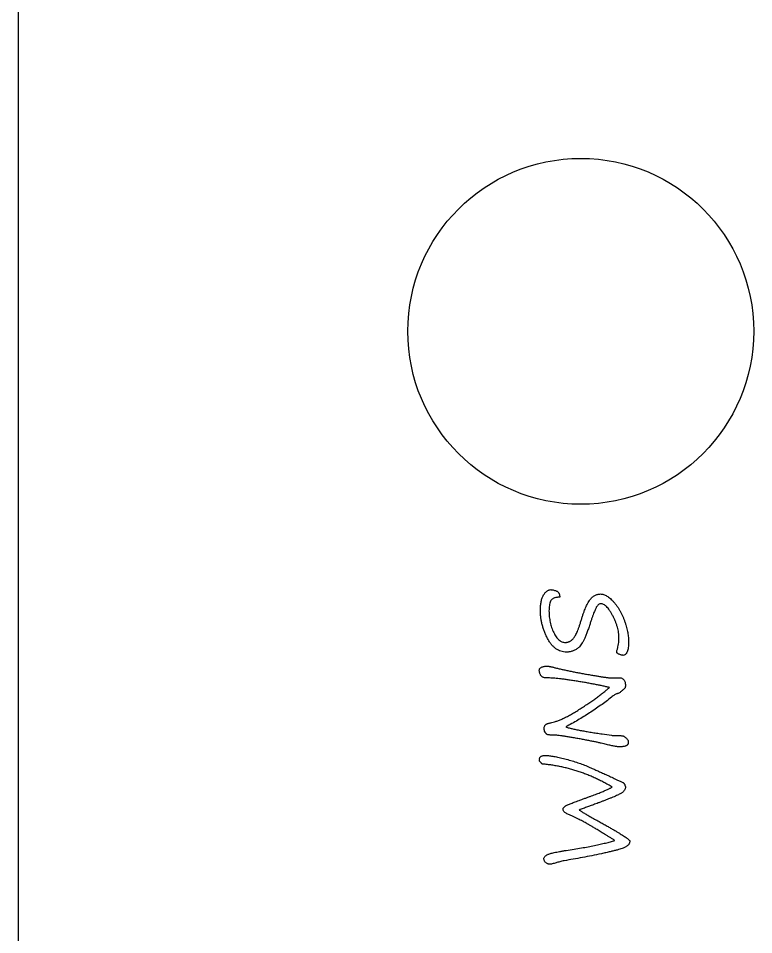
# Model space of a CAD drawing. Extents: x 261 to 321, y 70 to 327.
# Drawn here: x 261.25 to 287.19, y 127.65 to 159.97 of the extents above; entities that cross this region are included whole.
import ezdxf

# ---------------------------------------------------------------- set-up
doc = ezdxf.new("R2010")
doc.units = 0
doc.header["$LTSCALE"] = 2
doc.layers.get('0').update_dxf_attribs({"linetype": 'CONTINUOUS'})

msp = doc.modelspace()

# ---------------------------------------------------------------- linework, layer by layer
at = {"color": 7, "linetype": 'CONTINUOUS'}
for p, q in [((261.25, 320.199), (261.25, 76.199)), ((280.121, 134.689), (280.011, 134.687)), ((281.843, 134.728), (282.177, 134.678))]:
    msp.add_line(p, q, dxfattribs=at)
msp.add_circle((281.09, 148.929), 6.1, dxfattribs=at)
for points, knots in [([(279.666, 139.095), (279.666, 139.123), (279.667, 139.178), (279.672, 139.257), (279.681, 139.332), (279.694, 139.401), (279.71, 139.465), (279.728, 139.525), (279.752, 139.579), (279.778, 139.628), (279.807, 139.672), (279.837, 139.71), (279.867, 139.742), (279.898, 139.769), (279.93, 139.79), (279.963, 139.804), (279.997, 139.814), (280.02, 139.815), (280.031, 139.816)], [0, 0, 0, 0, 0.095853, 0.186489, 0.271453, 0.35101, 0.426139, 0.496997, 0.563813, 0.62753, 0.687426, 0.742236, 0.792363, 0.838334, 0.881762, 0.92226, 0.961385, 1, 1, 1, 1]), ([(280.031, 139.816), (280.043, 139.815), (280.071, 139.813), (280.115, 139.805), (280.167, 139.79), (280.214, 139.776), (280.253, 139.76), (280.279, 139.742), (280.301, 139.721), (280.32, 139.694), (280.333, 139.664), (280.343, 139.629), (280.349, 139.591), (280.349, 139.564), (280.35, 139.55)], [0, 0, 0, 0, 0.078106, 0.173689, 0.287015, 0.418858, 0.487452, 0.55258, 0.617404, 0.683242, 0.753494, 0.828184, 0.910765, 1, 1, 1, 1]), ([(281.115, 138.76), (281.126, 138.799), (281.149, 138.876), (281.186, 138.985), (281.223, 139.085), (281.26, 139.177), (281.297, 139.259), (281.335, 139.333), (281.373, 139.399), (281.412, 139.456), (281.452, 139.505), (281.493, 139.547), (281.537, 139.584), (281.583, 139.613), (281.63, 139.636), (281.68, 139.651), (281.732, 139.662), (281.767, 139.663), (281.785, 139.664)], [0, 0, 0, 0, 0.102617, 0.198344, 0.287095, 0.369127, 0.444367, 0.513603, 0.575921, 0.632672, 0.684878, 0.734034, 0.780622, 0.825619, 0.868839, 0.91234, 0.95556, 1, 1, 1, 1]), ([(281.785, 139.664), (281.803, 139.663), (281.841, 139.66), (281.899, 139.647), (281.957, 139.623), (282.016, 139.591), (282.075, 139.55), (282.137, 139.5), (282.198, 139.441), (282.261, 139.374), (282.322, 139.3), (282.38, 139.222), (282.434, 139.141), (282.485, 139.056), (282.531, 138.966), (282.574, 138.873), (282.613, 138.777), (282.647, 138.677), (282.679, 138.579), (282.705, 138.482), (282.729, 138.39), (282.747, 138.301), (282.762, 138.216), (282.772, 138.135), (282.779, 138.058), (282.78, 138.008), (282.78, 137.983)], [0, 0, 0, 0, 0.026576, 0.054618, 0.084384, 0.116356, 0.151182, 0.188623, 0.229907, 0.274228, 0.320525, 0.367105, 0.414327, 0.461691, 0.509827, 0.559004, 0.608809, 0.659774, 0.710202, 0.758073, 0.803855, 0.847187, 0.888519, 0.927824, 0.964969, 1, 1, 1, 1]), ([(280.35, 139.55), (280.329, 139.549), (280.289, 139.548), (280.233, 139.542), (280.183, 139.531), (280.139, 139.517), (280.101, 139.497), (280.07, 139.473), (280.045, 139.445), (280.021, 139.4), (280.001, 139.337), (279.983, 139.254), (279.972, 139.164), (279.97, 139.101), (279.97, 139.068)], [0, 0, 0, 0, 0.08645, 0.165132, 0.235811, 0.299296, 0.357081, 0.411056, 0.46237, 0.513915, 0.621117, 0.737307, 0.863336, 1, 1, 1, 1]), ([(281.799, 139.322), (281.785, 139.32), (281.755, 139.317), (281.714, 139.289), (281.674, 139.248), (281.643, 139.202), (281.617, 139.153), (281.594, 139.102), (281.568, 139.04), (281.539, 138.966), (281.508, 138.879), (281.473, 138.78), (281.436, 138.669), (281.41, 138.591), (281.397, 138.549)], [0, 0, 0, 0, 0.0461737, 0.098391, 0.1602383, 0.2353936, 0.2830514, 0.3445516, 0.4194186, 0.5077106, 0.6098528, 0.7263268, 0.856092, 1, 1, 1, 1]), ([(282.438, 138.11), (282.438, 138.142), (282.436, 138.205), (282.426, 138.301), (282.408, 138.398), (282.383, 138.496), (282.351, 138.596), (282.314, 138.698), (282.268, 138.8), (282.216, 138.902), (282.163, 138.998), (282.108, 139.083), (282.055, 139.156), (282.003, 139.216), (281.952, 139.263), (281.9, 139.296), (281.849, 139.318), (281.815, 139.321), (281.799, 139.322)], [0, 0, 0, 0, 0.06488, 0.131311, 0.199723, 0.269487, 0.341773, 0.416694, 0.494396, 0.574773, 0.65285, 0.722623, 0.784832, 0.839184, 0.88713, 0.929018, 0.966051, 1, 1, 1, 1]), ([(280.588, 137.613), (280.554, 137.615), (280.488, 137.617), (280.39, 137.641), (280.298, 137.678), (280.211, 137.732), (280.13, 137.8), (280.054, 137.884), (279.982, 137.982), (279.918, 138.093), (279.86, 138.212), (279.808, 138.334), (279.764, 138.457), (279.729, 138.582), (279.7, 138.709), (279.681, 138.836), (279.669, 138.965), (279.667, 139.052), (279.666, 139.095)], [0, 0, 0, 0, 0.052909, 0.104546, 0.156181, 0.208551, 0.26386, 0.322498, 0.38556, 0.453579, 0.523804, 0.593198, 0.661416, 0.729491, 0.796877, 0.864378, 0.932004, 1, 1, 1, 1]), ([(279.97, 139.068), (279.97, 139.033), (279.971, 138.964), (279.98, 138.862), (279.993, 138.762), (280.011, 138.664), (280.035, 138.569), (280.063, 138.477), (280.098, 138.387), (280.136, 138.3), (280.179, 138.221), (280.224, 138.15), (280.271, 138.09), (280.32, 138.041), (280.373, 138.003), (280.427, 137.975), (280.484, 137.958), (280.523, 137.956), (280.542, 137.955)], [0, 0, 0, 0, 0.077179, 0.15327, 0.227551, 0.300722, 0.373025, 0.444161, 0.515485, 0.586128, 0.653797, 0.71533, 0.771473, 0.822623, 0.869714, 0.914416, 0.957292, 1, 1, 1, 1]), ([(280.542, 137.955), (280.556, 137.955), (280.583, 137.956), (280.624, 137.963), (280.663, 137.976), (280.702, 137.991), (280.738, 138.013), (280.773, 138.039), (280.806, 138.07), (280.84, 138.106), (280.872, 138.15), (280.904, 138.205), (280.937, 138.27), (280.972, 138.347), (281.007, 138.434), (281.042, 138.533), (281.079, 138.643), (281.102, 138.72), (281.115, 138.76)], [0, 0, 0, 0, 0.039338, 0.07808, 0.116773, 0.155745, 0.195486, 0.235995, 0.279284, 0.324158, 0.375104, 0.434761, 0.504015, 0.583371, 0.672242, 0.771276, 0.880746, 1, 1, 1, 1]), ([(281.397, 138.549), (281.38, 138.498), (281.348, 138.401), (281.298, 138.264), (281.247, 138.142), (281.198, 138.035), (281.148, 137.943), (281.099, 137.867), (281.05, 137.806), (281, 137.76), (280.95, 137.725), (280.9, 137.696), (280.85, 137.67), (280.799, 137.649), (280.747, 137.633), (280.695, 137.622), (280.642, 137.614), (280.606, 137.613), (280.588, 137.613)], [0, 0, 0, 0, 0.12026, 0.230057, 0.328536, 0.41628, 0.494123, 0.561447, 0.619459, 0.668771, 0.713342, 0.756721, 0.798596, 0.839798, 0.880221, 0.920171, 0.960023, 1, 1, 1, 1]), ([(282.374, 137.691), (282.384, 137.726), (282.404, 137.795), (282.423, 137.901), (282.436, 138.006), (282.437, 138.076), (282.438, 138.11)], [0, 0, 0, 0, 0.256816, 0.50789, 0.756025, 1, 1, 1, 1]), ([(282.78, 137.983), (282.779, 137.946), (282.778, 137.876), (282.769, 137.778), (282.752, 137.694), (282.728, 137.625), (282.7, 137.57), (282.667, 137.53), (282.629, 137.504), (282.601, 137.501), (282.588, 137.499)], [0, 0, 0, 0, 0.198513, 0.373573, 0.524463, 0.654309, 0.763387, 0.852446, 0.927971, 1, 1, 1, 1]), ([(282.362, 137.61), (282.363, 137.623), (282.364, 137.651), (282.37, 137.677), (282.374, 137.691)], [0, 0, 0, 0, 0.4883, 1, 1, 1, 1]), ([(282.588, 137.499), (282.577, 137.5), (282.556, 137.501), (282.522, 137.508), (282.485, 137.519), (282.447, 137.535), (282.411, 137.551), (282.385, 137.57), (282.366, 137.589), (282.364, 137.603), (282.362, 137.61)], [0, 0, 0, 0, 0.117031, 0.247296, 0.392808, 0.556985, 0.712532, 0.834617, 0.925407, 1, 1, 1, 1]), ([(279.628, 136.982), (279.629, 136.992), (279.631, 137.011), (279.649, 137.037), (279.674, 137.06), (279.709, 137.081), (279.751, 137.098), (279.797, 137.11), (279.846, 137.118), (279.881, 137.119), (279.899, 137.119)], [0, 0, 0, 0, 0.084354, 0.173596, 0.277144, 0.402013, 0.541266, 0.68546, 0.83724, 1, 1, 1, 1]), ([(279.899, 137.119), (279.907, 137.119), (279.924, 137.118), (279.952, 137.116), (279.983, 137.11), (280.019, 137.104), (280.059, 137.094), (280.104, 137.085), (280.152, 137.071), (280.185, 137.062), (280.203, 137.058)], [0, 0, 0, 0, 0.07634, 0.164352, 0.268702, 0.386851, 0.517722, 0.664307, 0.824296, 1, 1, 1, 1]), ([(280.203, 137.058), (280.245, 137.047), (280.332, 137.027), (280.465, 136.997), (280.604, 136.967), (280.748, 136.937), (280.899, 136.907), (281.055, 136.877), (281.217, 136.848), (281.354, 136.824), (281.464, 136.805), (281.543, 136.792), (281.617, 136.78), (281.686, 136.767), (281.751, 136.758), (281.812, 136.747), (281.868, 136.739), (281.919, 136.732), (281.967, 136.724), (282.009, 136.719), (282.047, 136.713), (282.081, 136.709), (282.11, 136.706), (282.134, 136.703), (282.154, 136.702), (282.166, 136.702), (282.171, 136.702)], [0, 0, 0, 0, 0.065225, 0.133627, 0.204281, 0.278127, 0.354647, 0.434312, 0.516254, 0.60146, 0.643573, 0.683249, 0.72083, 0.756022, 0.789023, 0.819681, 0.847859, 0.873939, 0.897924, 0.919182, 0.938344, 0.955371, 0.969974, 0.982188, 0.992286, 1, 1, 1, 1]), ([(279.955, 136.702), (279.933, 136.702), (279.892, 136.702), (279.836, 136.707), (279.792, 136.713), (279.757, 136.723), (279.73, 136.739), (279.706, 136.76), (279.685, 136.789), (279.665, 136.822), (279.649, 136.859), (279.637, 136.898), (279.629, 136.94), (279.629, 136.968), (279.628, 136.982)], [0, 0, 0, 0, 0.134651, 0.244887, 0.333421, 0.400279, 0.458001, 0.520771, 0.589754, 0.668135, 0.749554, 0.832129, 0.914839, 1, 1, 1, 1]), ([(282.101, 136.365), (282.06, 136.375), (281.976, 136.394), (281.847, 136.424), (281.71, 136.451), (281.567, 136.48), (281.417, 136.507), (281.26, 136.537), (281.096, 136.563), (280.929, 136.591), (280.765, 136.616), (280.61, 136.639), (280.469, 136.658), (280.341, 136.673), (280.226, 136.686), (280.124, 136.694), (280.035, 136.7), (279.98, 136.701), (279.955, 136.702)], [0, 0, 0, 0, 0.05797, 0.118926, 0.182969, 0.250008, 0.320478, 0.39368, 0.470014, 0.549623, 0.627486, 0.69917, 0.764683, 0.824035, 0.87727, 0.924348, 0.965071, 1, 1, 1, 1]), ([(282.171, 136.702), (282.188, 136.702), (282.221, 136.701), (282.267, 136.703), (282.308, 136.702), (282.344, 136.704), (282.376, 136.704), (282.402, 136.705), (282.424, 136.706), (282.436, 136.707), (282.442, 136.708)], [0, 0, 0, 0, 0.188506, 0.35949, 0.510733, 0.646703, 0.760705, 0.859439, 0.93847, 1, 1, 1, 1]), ([(282.666, 136.444), (282.666, 136.432), (282.666, 136.412), (282.662, 136.385), (282.657, 136.363), (282.647, 136.345), (282.631, 136.327), (282.609, 136.305), (282.577, 136.276), (282.539, 136.242), (282.498, 136.207), (282.455, 136.178), (282.413, 136.156), (282.383, 136.147), (282.369, 136.143)], [0, 0, 0, 0, 0.0740759, 0.1354003, 0.1847921, 0.2238285, 0.2707155, 0.3417568, 0.437175, 0.5569548, 0.6818695, 0.7973636, 0.9025971, 1, 1, 1, 1]), ([(282.442, 136.708), (282.458, 136.708), (282.49, 136.709), (282.535, 136.697), (282.575, 136.674), (282.607, 136.641), (282.634, 136.6), (282.653, 136.553), (282.664, 136.5), (282.666, 136.463), (282.666, 136.444)], [0, 0, 0, 0, 0.124812, 0.239666, 0.3508, 0.467731, 0.590314, 0.717058, 0.852399, 1, 1, 1, 1]), ([(280.067, 135.129), (280.101, 135.137), (280.172, 135.154), (280.281, 135.192), (280.399, 135.239), (280.524, 135.298), (280.659, 135.366), (280.801, 135.445), (280.95, 135.536), (281.106, 135.634), (281.26, 135.736), (281.409, 135.836), (281.547, 135.933), (281.676, 136.027), (281.797, 136.115), (281.907, 136.201), (282.008, 136.284), (282.071, 136.339), (282.101, 136.365)], [0, 0, 0, 0, 0.043647, 0.091711, 0.144482, 0.202296, 0.265067, 0.332773, 0.405835, 0.484055, 0.562873, 0.637572, 0.707962, 0.774609, 0.836891, 0.895271, 0.94963, 1, 1, 1, 1]), ([(282.369, 136.143), (282.356, 136.139), (282.325, 136.13), (282.278, 136.103), (282.225, 136.067), (282.189, 136.036), (282.169, 136.02)], [0, 0, 0, 0, 0.182102, 0.406111, 0.679739, 1, 1, 1, 1]), ([(282.169, 136.02), (282.108, 135.972), (281.984, 135.875), (281.793, 135.735), (281.598, 135.599), (281.399, 135.466), (281.195, 135.337), (280.988, 135.211), (280.776, 135.089), (280.632, 135.012), (280.56, 134.973)], [0, 0, 0, 0, 0.122324, 0.245259, 0.369123, 0.493469, 0.618707, 0.74497, 0.871995, 1, 1, 1, 1]), ([(279.798, 134.911), (279.8, 134.929), (279.802, 134.964), (279.817, 135.006), (279.834, 135.035), (279.85, 135.054), (279.87, 135.069), (279.893, 135.081), (279.923, 135.092), (279.962, 135.104), (280.011, 135.117), (280.047, 135.125), (280.067, 135.129)], [0, 0, 0, 0, 0.137756, 0.271539, 0.337751, 0.400983, 0.463444, 0.528138, 0.606989, 0.711594, 0.843668, 1, 1, 1, 1]), ([(280.011, 134.687), (279.993, 134.689), (279.957, 134.691), (279.915, 134.706), (279.885, 134.723), (279.865, 134.742), (279.846, 134.764), (279.824, 134.801), (279.804, 134.85), (279.8, 134.892), (279.798, 134.911)], [0, 0, 0, 0, 0.15926, 0.3081956, 0.3821858, 0.4588432, 0.5455554, 0.638118, 0.8264393, 1, 1, 1, 1]), ([(280.56, 134.973), (280.6, 134.962), (280.684, 134.938), (280.817, 134.907), (280.96, 134.875), (281.115, 134.846), (281.281, 134.814), (281.458, 134.785), (281.647, 134.756), (281.776, 134.737), (281.843, 134.728)], [0, 0, 0, 0, 0.095885, 0.200013, 0.312441, 0.433128, 0.562371, 0.699948, 0.845518, 1, 1, 1, 1]), ([(281.999, 134.356), (281.97, 134.364), (281.908, 134.379), (281.809, 134.401), (281.7, 134.426), (281.579, 134.451), (281.447, 134.478), (281.304, 134.506), (281.15, 134.535), (280.989, 134.564), (280.83, 134.593), (280.683, 134.618), (280.551, 134.64), (280.435, 134.658), (280.334, 134.671), (280.249, 134.681), (280.18, 134.688), (280.139, 134.689), (280.121, 134.689)], [0, 0, 0, 0, 0.047404, 0.100319, 0.1592, 0.223678, 0.294368, 0.370665, 0.452878, 0.540703, 0.6275, 0.705711, 0.775595, 0.837207, 0.890472, 0.93522, 0.971708, 1, 1, 1, 1]), ([(282.177, 134.678), (282.188, 134.676), (282.213, 134.673), (282.257, 134.673), (282.313, 134.67), (282.379, 134.671), (282.444, 134.671), (282.501, 134.667), (282.546, 134.664), (282.581, 134.656), (282.611, 134.644), (282.639, 134.625), (282.67, 134.603), (282.701, 134.575), (282.73, 134.546), (282.752, 134.515), (282.766, 134.484), (282.767, 134.463), (282.768, 134.453)], [0, 0, 0, 0, 0.045672, 0.109087, 0.191328, 0.290653, 0.390839, 0.473151, 0.538586, 0.586145, 0.628761, 0.67678, 0.731927, 0.795, 0.856179, 0.910334, 0.95677, 1, 1, 1, 1]), ([(282.476, 134.271), (282.463, 134.271), (282.434, 134.272), (282.389, 134.277), (282.338, 134.283), (282.282, 134.293), (282.219, 134.305), (282.151, 134.319), (282.077, 134.336), (282.026, 134.349), (281.999, 134.356)], [0, 0, 0, 0, 0.0807899, 0.1741717, 0.2802524, 0.3993313, 0.5301116, 0.6738488, 0.8308519, 1, 1, 1, 1]), ([(282.768, 134.453), (282.768, 134.443), (282.767, 134.423), (282.762, 134.394), (282.753, 134.369), (282.741, 134.346), (282.723, 134.328), (282.704, 134.313), (282.68, 134.302), (282.644, 134.292), (282.601, 134.285), (282.554, 134.277), (282.512, 134.273), (282.487, 134.272), (282.476, 134.271)], [0, 0, 0, 0, 0.0813671, 0.1533623, 0.2204593, 0.2844659, 0.3462045, 0.4084906, 0.4751137, 0.5455837, 0.6848596, 0.8082818, 0.9126236, 1, 1, 1, 1]), ([(279.628, 133.813), (279.629, 133.825), (279.629, 133.848), (279.64, 133.88), (279.656, 133.908), (279.679, 133.931), (279.71, 133.947), (279.745, 133.96), (279.788, 133.966), (279.818, 133.967), (279.834, 133.967)], [0, 0, 0, 0, 0.123759, 0.236305, 0.342419, 0.449664, 0.56378, 0.690413, 0.836014, 1, 1, 1, 1]), ([(279.834, 133.967), (279.853, 133.967), (279.893, 133.966), (279.957, 133.961), (280.027, 133.953), (280.104, 133.941), (280.188, 133.926), (280.278, 133.907), (280.375, 133.886), (280.512, 133.853), (280.684, 133.808), (280.885, 133.747), (281.079, 133.682), (281.236, 133.621), (281.365, 133.567), (281.473, 133.521), (281.592, 133.468), (281.724, 133.409), (281.867, 133.345), (282.022, 133.273), (282.188, 133.195), (282.303, 133.141), (282.363, 133.113)], [0, 0, 0, 0, 0.021218, 0.044923, 0.071393, 0.100451, 0.131868, 0.166139, 0.203232, 0.242776, 0.323421, 0.401841, 0.477711, 0.551354, 0.590082, 0.633827, 0.682389, 0.736089, 0.794522, 0.858077, 0.926569, 1, 1, 1, 1]), ([(279.756, 133.664), (279.75, 133.664), (279.738, 133.666), (279.72, 133.678), (279.699, 133.693), (279.677, 133.714), (279.656, 133.739), (279.641, 133.764), (279.63, 133.788), (279.629, 133.805), (279.628, 133.813)], [0, 0, 0, 0, 0.0757607, 0.1769281, 0.3016883, 0.4595612, 0.6200318, 0.7613767, 0.8846515, 1, 1, 1, 1]), ([(282.199, 132.853), (282.15, 132.882), (282.052, 132.938), (281.904, 133.019), (281.755, 133.094), (281.605, 133.166), (281.455, 133.233), (281.304, 133.295), (281.152, 133.352), (281, 133.406), (280.847, 133.454), (280.693, 133.498), (280.538, 133.537), (280.383, 133.571), (280.227, 133.602), (280.071, 133.627), (279.914, 133.648), (279.808, 133.658), (279.756, 133.664)], [0, 0, 0, 0, 0.065628, 0.130675, 0.194969, 0.258762, 0.322302, 0.385033, 0.447604, 0.509625, 0.571431, 0.633216, 0.694526, 0.755635, 0.816865, 0.877774, 0.938868, 1, 1, 1, 1]), ([(281.034, 132.384), (281.073, 132.398), (281.15, 132.425), (281.263, 132.465), (281.369, 132.505), (281.469, 132.541), (281.563, 132.577), (281.651, 132.611), (281.733, 132.642), (281.809, 132.672), (281.879, 132.701), (281.943, 132.727), (282, 132.753), (282.052, 132.776), (282.097, 132.798), (282.137, 132.818), (282.17, 132.835), (282.19, 132.847), (282.199, 132.853)], [0, 0, 0, 0, 0.100129, 0.194894, 0.284904, 0.369834, 0.449572, 0.524838, 0.594583, 0.65959, 0.719255, 0.774455, 0.824515, 0.869496, 0.909172, 0.94462, 0.974593, 1, 1, 1, 1]), ([(282.666, 132.85), (282.665, 132.836), (282.662, 132.806), (282.643, 132.762), (282.613, 132.718), (282.578, 132.682), (282.54, 132.652), (282.499, 132.627), (282.447, 132.597), (282.383, 132.567), (282.309, 132.531), (282.223, 132.494), (282.125, 132.455), (282.019, 132.412), (281.911, 132.371), (281.808, 132.331), (281.711, 132.294), (281.622, 132.261), (281.54, 132.23), (281.464, 132.203), (281.396, 132.178), (281.353, 132.163), (281.332, 132.156)], [0, 0, 0, 0, 0.027828, 0.057688, 0.091345, 0.130063, 0.154038, 0.185366, 0.22359, 0.269302, 0.322563, 0.383085, 0.450905, 0.526329, 0.603039, 0.674913, 0.741316, 0.802969, 0.859783, 0.911492, 0.95823, 1, 1, 1, 1]), ([(282.363, 133.113), (282.4, 133.095), (282.471, 133.062), (282.542, 133.031), (282.575, 133.016)], [0, 0, 0, 0, 0.533347, 1, 1, 1, 1]), ([(282.575, 133.016), (282.582, 133.013), (282.595, 133.005), (282.611, 132.987), (282.627, 132.966), (282.643, 132.933), (282.661, 132.895), (282.665, 132.864), (282.666, 132.85)], [0, 0, 0, 0, 0.111796, 0.231794, 0.366365, 0.51682, 0.794246, 1, 1, 1, 1]), ([(280.467, 132.087), (280.468, 132.095), (280.471, 132.112), (280.491, 132.137), (280.518, 132.163), (280.55, 132.185), (280.584, 132.205), (280.62, 132.222), (280.666, 132.243), (280.721, 132.266), (280.786, 132.292), (280.86, 132.32), (280.944, 132.351), (281.003, 132.373), (281.034, 132.384)], [0, 0, 0, 0, 0.0353308, 0.0802495, 0.1378403, 0.2091476, 0.2561674, 0.317669, 0.3941922, 0.4854309, 0.5917779, 0.7129204, 0.8488859, 1, 1, 1, 1]), ([(280.573, 131.927), (280.557, 131.937), (280.527, 131.956), (280.493, 131.994), (280.47, 132.039), (280.468, 132.071), (280.467, 132.087)], [0, 0, 0, 0, 0.278593, 0.526124, 0.75995, 1, 1, 1, 1]), ([(282.291, 130.969), (282.259, 130.989), (282.195, 131.028), (282.102, 131.086), (282.014, 131.14), (281.93, 131.193), (281.85, 131.241), (281.775, 131.287), (281.705, 131.331), (281.639, 131.37), (281.578, 131.408), (281.521, 131.441), (281.469, 131.473), (281.422, 131.501), (281.379, 131.526), (281.34, 131.549), (281.307, 131.568), (281.266, 131.591), (281.214, 131.619), (281.147, 131.654), (281.072, 131.692), (280.989, 131.733), (280.896, 131.777), (280.796, 131.825), (280.688, 131.875), (280.612, 131.909), (280.573, 131.927)], [0, 0, 0, 0, 0.058192, 0.113797, 0.166561, 0.216896, 0.264231, 0.308723, 0.350531, 0.389596, 0.425976, 0.459616, 0.490568, 0.518679, 0.543794, 0.56648, 0.586325, 0.603592, 0.63757, 0.675573, 0.718423, 0.765855, 0.817607, 0.873945, 0.934742, 1, 1, 1, 1]), ([(281.332, 132.156), (281.281, 132.138), (281.183, 132.103), (281.086, 132.063), (281.04, 132.043)], [0, 0, 0, 0, 0.5178575, 1, 1, 1, 1]), ([(281.04, 132.043), (281.049, 132.037), (281.069, 132.023), (281.102, 132.001), (281.144, 131.975), (281.192, 131.946), (281.247, 131.913), (281.31, 131.877), (281.38, 131.836), (281.429, 131.809), (281.455, 131.795)], [0, 0, 0, 0, 0.067027, 0.151056, 0.250782, 0.368587, 0.501117, 0.651129, 0.817121, 1, 1, 1, 1]), ([(281.455, 131.795), (281.51, 131.764), (281.617, 131.705), (281.771, 131.619), (281.915, 131.537), (282.049, 131.461), (282.172, 131.391), (282.284, 131.325), (282.385, 131.264), (282.476, 131.21), (282.555, 131.159), (282.625, 131.115), (282.684, 131.075), (282.732, 131.04), (282.77, 131.011), (282.796, 130.987), (282.815, 130.969), (282.819, 130.956), (282.82, 130.951)], [0, 0, 0, 0, 0.117357, 0.22749, 0.329899, 0.425227, 0.513156, 0.593873, 0.667197, 0.733134, 0.791571, 0.84275, 0.886772, 0.923676, 0.953067, 0.975486, 0.990905, 1, 1, 1, 1]), ([(282.82, 130.951), (282.82, 130.94), (282.819, 130.918), (282.811, 130.887), (282.799, 130.857), (282.781, 130.828), (282.758, 130.802), (282.731, 130.776), (282.697, 130.753), (282.658, 130.73), (282.608, 130.708), (282.544, 130.684), (282.462, 130.66), (282.365, 130.631), (282.252, 130.602), (282.121, 130.571), (281.975, 130.537), (281.759, 130.49), (281.481, 130.433), (281.15, 130.368), (280.827, 130.308), (280.613, 130.273), (280.508, 130.255)], [0, 0, 0, 0, 0.013354, 0.026334, 0.039233, 0.052369, 0.066378, 0.081194, 0.097231, 0.114609, 0.135791, 0.163184, 0.197338, 0.237688, 0.284879, 0.338473, 0.398767, 0.465716, 0.604402, 0.739633, 0.871428, 1, 1, 1, 1]), ([(280.581, 130.62), (280.672, 130.634), (280.85, 130.661), (281.107, 130.704), (281.346, 130.747), (281.569, 130.791), (281.774, 130.834), (281.962, 130.878), (282.133, 130.922), (282.24, 130.954), (282.291, 130.969)], [0, 0, 0, 0, 0.158837, 0.307948, 0.447411, 0.577256, 0.697381, 0.807631, 0.908729, 1, 1, 1, 1]), ([(279.79, 130.322), (279.792, 130.337), (279.795, 130.367), (279.825, 130.408), (279.868, 130.445), (279.917, 130.472), (279.969, 130.493), (280.021, 130.51), (280.085, 130.527), (280.161, 130.544), (280.249, 130.563), (280.349, 130.582), (280.461, 130.601), (280.54, 130.613), (280.581, 130.62)], [0, 0, 0, 0, 0.049038, 0.101702, 0.164721, 0.241676, 0.290224, 0.35217, 0.426287, 0.514182, 0.615931, 0.730269, 0.858539, 1, 1, 1, 1]), ([(279.995, 130.132), (279.982, 130.133), (279.957, 130.134), (279.919, 130.146), (279.884, 130.165), (279.852, 130.19), (279.825, 130.219), (279.805, 130.252), (279.793, 130.286), (279.791, 130.31), (279.79, 130.322)], [0, 0, 0, 0, 0.1244563, 0.2500072, 0.3773369, 0.5125066, 0.6454815, 0.7680103, 0.8849666, 1, 1, 1, 1]), ([(280.219, 130.182), (280.196, 130.174), (280.152, 130.16), (280.091, 130.145), (280.04, 130.134), (280.009, 130.133), (279.995, 130.132)], [0, 0, 0, 0, 0.320756, 0.591686, 0.819369, 1, 1, 1, 1]), ([(280.508, 130.255), (280.479, 130.249), (280.426, 130.237), (280.35, 130.219), (280.282, 130.201), (280.239, 130.188), (280.219, 130.182)], [0, 0, 0, 0, 0.29012, 0.552613, 0.790003, 1, 1, 1, 1])]:
    msp.add_open_spline(points, degree=3, knots=knots, dxfattribs=at)

doc.saveas('drawing.dxf')
